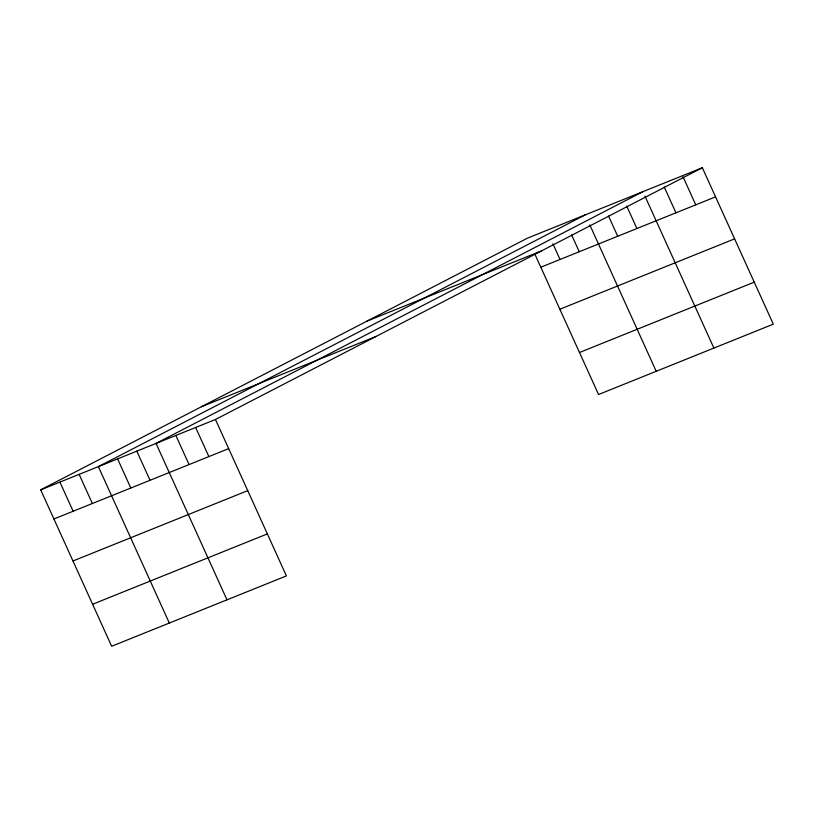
<?xml version="1.0" encoding="UTF-8"?>
<svg xmlns="http://www.w3.org/2000/svg" width="814" height="814" viewBox="0 0 814 814"><rect width="100%" height="100%" fill="white"/><g stroke="black" fill="none" stroke-linecap="round" stroke-linejoin="round"><path stroke-width="1.22" d="M702.35 167.735L215.456 419.495L286.416 575.915L111.65 646.265L40.7 489.845L527.584 238.085L702.35 167.735L773.3 324.155L598.544 394.505L534.706 253.775M585.256 214.865L98.372 466.636L169.322 623.056M642.928 191.656L156.044 443.416L226.994 599.837M366.911 321.164L541.676 250.814M540.801 267.216L715.557 196.866M201.373 406.766L376.129 336.416M40.7 489.845L215.456 419.495M559.859 309.228L734.615 238.868M53.917 518.986L228.673 448.626M579.487 352.503L754.242 282.153M72.975 560.988L247.731 490.639M92.603 604.263L267.358 533.913M683.048 176.831L695.756 204.843M664.255 187.037L675.946 212.81M644.963 196.133L713.878 348.077M626.749 206.115L636.924 228.531M608.546 216.097L617.694 236.263M589.835 224.949L656.216 371.286M571.621 234.931L579.253 251.74M552.909 243.793L560.032 259.483M195.655 427.472L208.872 456.603M175.844 435.439L189.062 464.58M136.813 451.149L150.03 480.291M117.592 458.893L130.81 488.024M79.151 474.369L92.358 503.51M59.921 482.112L73.138 511.243"/></g></svg>
